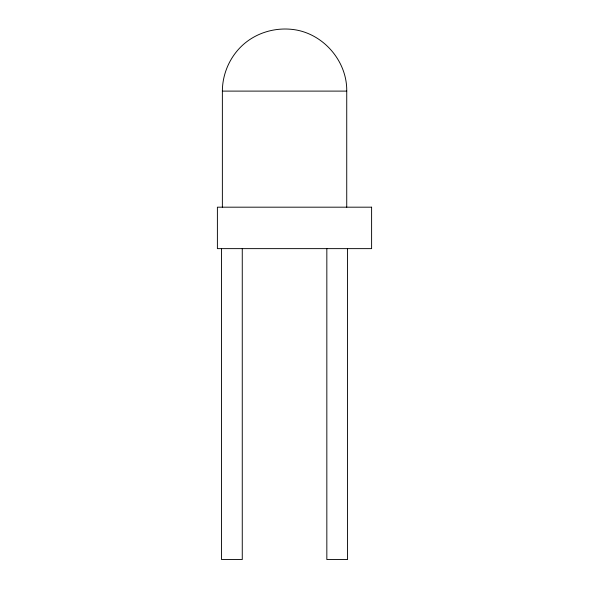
<?xml version="1.0" encoding="UTF-8"?>
<svg xmlns="http://www.w3.org/2000/svg" width="589" height="589" viewBox="0 0 589 589"><rect width="100%" height="100%" fill="white"/><g stroke="black" fill="none" stroke-linecap="round" stroke-linejoin="round"><path stroke-width="0.88" d="M222.37 207.181L222.37 91.104C222.428 74.781 229.084 58.716 240.577 47.135C254.065 33.521 273.679 27.227 292.623 29.45C322.75 32.896 347.216 60.792 346.737 91.104L346.737 207.181M222.37 91.104L346.737 91.104M347.562 248.632L347.562 559.55L326.836 559.55L326.836 248.632M242.263 248.632L242.263 559.55L221.538 559.55L221.538 248.632M371.607 207.181L217.393 207.181L217.393 248.632L371.607 248.632L371.607 207.181"/></g></svg>
